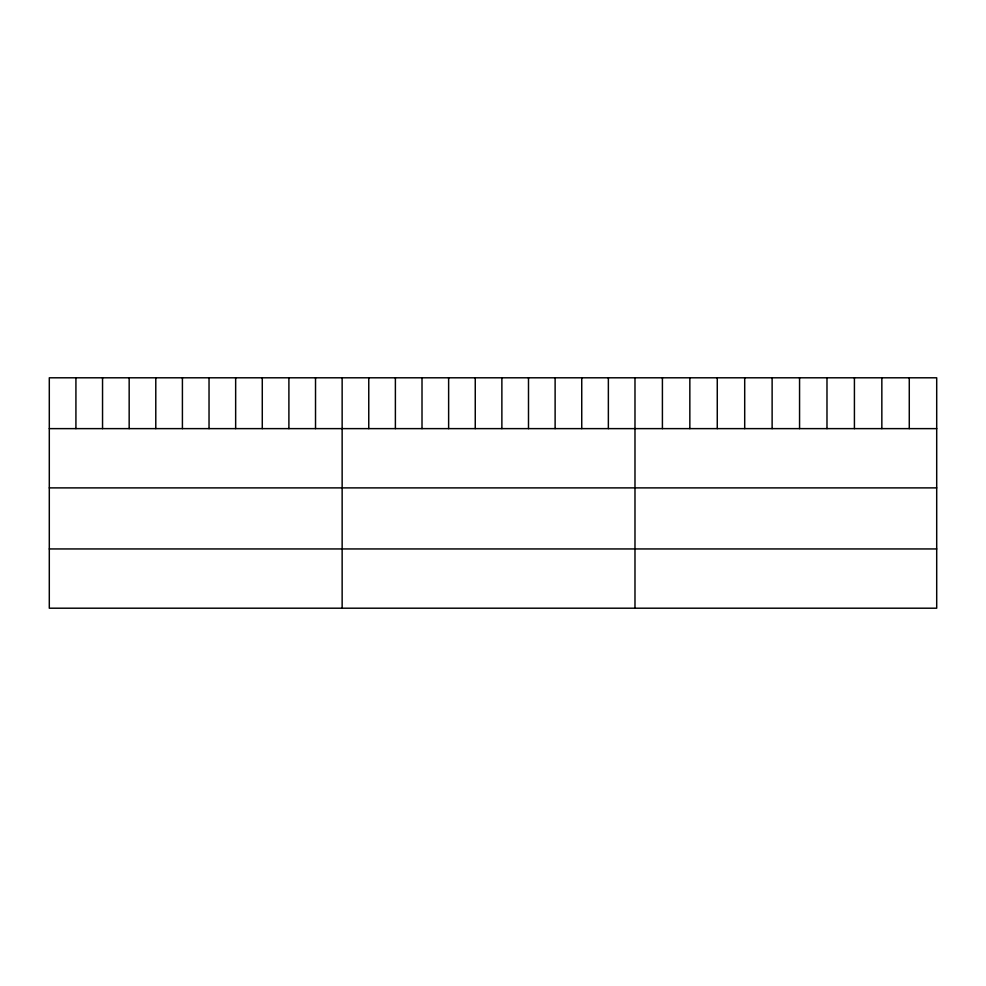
<?xml version="1.0" encoding="UTF-8"?>
<svg xmlns="http://www.w3.org/2000/svg" width="986" height="986" viewBox="0 0 986 986"><rect width="100%" height="100%" fill="white"/><g stroke="black" fill="none" stroke-linecap="round" stroke-linejoin="round"><path stroke-width="1.48" d="M936.7 428.627L936.7 608.202L49.3 608.202L49.3 377.798L936.7 377.798L936.7 428.627L49.3 428.627M49.3 487.885L936.7 487.885M49.3 548.943L936.7 548.943M909.277 377.798L909.277 428.627M881.841 377.798L881.841 428.627M854.418 377.798L854.418 428.627M826.983 377.798L826.983 428.627M799.56 377.798L799.56 428.627M772.124 377.798L772.124 428.627M744.701 377.798L744.701 428.627M717.266 377.798L717.266 428.627M689.843 377.798L689.843 428.627M662.407 377.798L662.407 428.627M634.984 377.798L634.984 608.202M608.362 377.798L608.362 428.627M581.74 377.798L581.74 428.627M555.118 377.798L555.118 428.627M528.496 377.798L528.496 428.627M501.874 377.798L501.874 428.627M475.252 377.798L475.252 428.627M448.63 377.798L448.63 428.627M422.008 377.798L422.008 428.627M395.386 377.798L395.386 428.627M368.764 377.798L368.764 428.627M342.142 377.798L342.142 608.202M315.52 377.798L315.52 428.627M288.898 377.798L288.898 428.627M262.276 377.798L262.276 428.627M235.654 377.798L235.654 428.627M209.032 377.798L209.032 428.627M182.41 377.798L182.41 428.627M155.788 377.798L155.788 428.627M129.166 377.798L129.166 428.627M102.544 377.798L102.544 428.627M75.922 377.798L75.922 428.627"/></g></svg>
